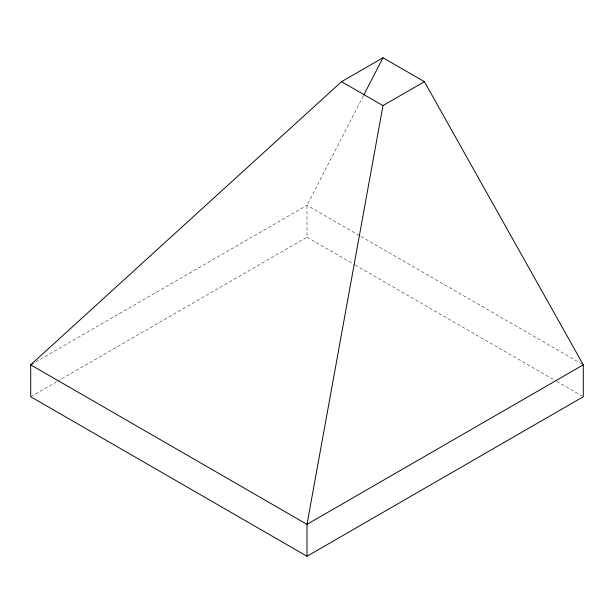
<?xml version="1.0" encoding="UTF-8"?>
<svg xmlns="http://www.w3.org/2000/svg" width="614" height="614" viewBox="0 0 614 614"><rect width="100%" height="100%" fill="white"/><g stroke="black" fill="none" stroke-linecap="round" stroke-linejoin="round"><path stroke-width="0.46" stroke-dasharray="3.07 2.3" d="M363.334 95.907L307 205.306L307 237.211L58.084 380.926M35.681 361.953L307 205.306L360.103 235.968M30.7 396.728L57.248 381.401M360.932 236.444L582.471 364.348M307 237.211L354.293 264.519M355.122 264.995L555.916 380.926M556.752 381.401L582.471 396.253"/><path stroke-width="0.92" d="M424.427 81.677L382.982 105.6L307 524.348L307 556.253L583.3 396.728L583.3 364.831L424.427 81.677L382.982 57.747L341.537 81.677L30.7 364.831L30.7 396.728L307 556.253M363.772 95.063L382.982 57.747M33.187 363.388L30.7 364.831L307 524.348L583.3 364.831M341.537 81.677L382.982 105.6"/></g></svg>
